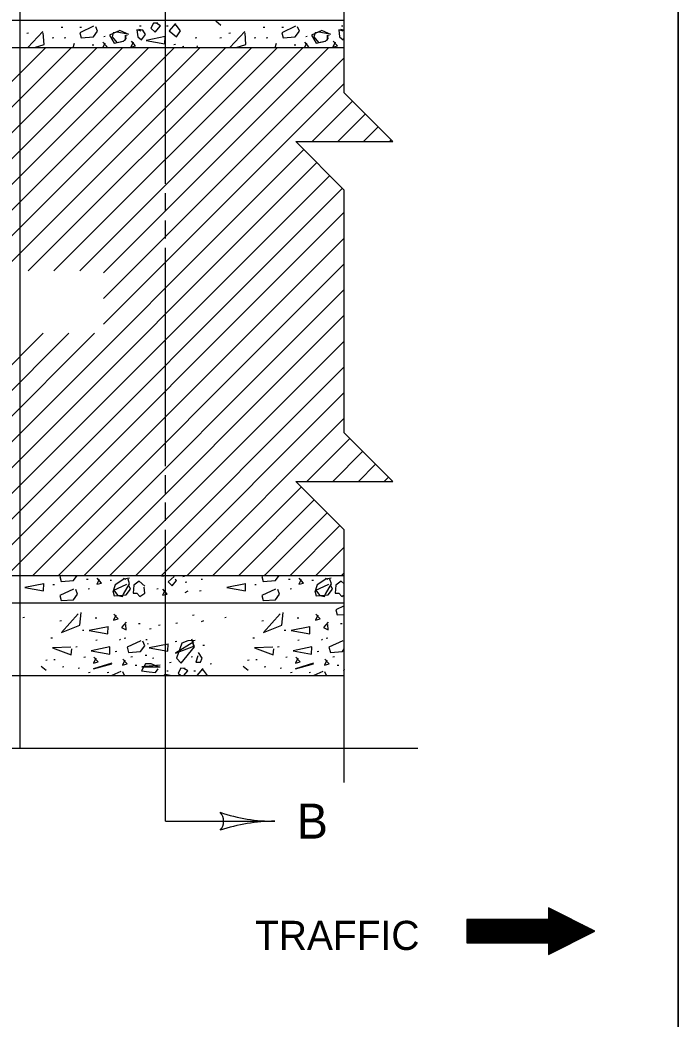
# Model space of a CAD drawing. Extents: x 1007 to 1035.5, y 1000.5 to 1021.5.
# Drawn here: x 1030.98 to 1035.5, y 1011 to 1017.86 of the extents above; entities that cross this region are included whole.
import ezdxf

# ---------------------------------------------------------------- set-up
doc = ezdxf.new("R2010")
doc.units = 0
for name, color, linetype in [('Level 1', 7, 'Continuous'), ('Level 10', 7, 'Continuous'), ('Level 11', 7, 'Continuous')]:
    doc.layers.add(name, color=color, linetype=linetype)

msp = doc.modelspace()

# ---------------------------------------------------------------- linework, layer by layer
at = {"layer": 'Level 1'}
for p, q in [((1030.5438, 1017.8641), (1033.2089, 1017.8641)), ((1029.6246, 1016.1423), (1031.1588, 1017.6766)), ((1029.8014, 1016.1423), (1031.3357, 1017.6766)), ((1029.9783, 1016.1423), (1031.5125, 1017.6766)), ((1030.1549, 1016.1423), (1031.6892, 1017.6766)), ((1030.3318, 1016.1423), (1031.866, 1017.6766)), ((1030.5086, 1016.1423), (1032.0428, 1017.6766)), ((1030.5438, 1017.6766), (1033.2089, 1017.6766)), ((1030.6853, 1016.1423), (1032.2195, 1017.6766)), ((1030.8621, 1016.1423), (1032.3963, 1017.6766)), ((1031.0388, 1016.1423), (1032.573, 1017.6766)), ((1031.2156, 1016.1423), (1032.7498, 1017.6766)), ((1031.3924, 1016.1423), (1032.9267, 1017.6766)), ((1031.5566, 1016.1298), (1033.1033, 1017.6766)), ((1031.5566, 1015.953), (1033.2089, 1017.6053)), ((1031.5566, 1015.7762), (1033.2089, 1017.4285)), ((1032.9878, 1017.0308), (1033.265, 1017.3079)), ((1033.1647, 1017.0308), (1033.3534, 1017.2195)), ((1033.3415, 1017.0308), (1033.4418, 1017.1311)), ((1033.5182, 1017.0308), (1033.5302, 1017.0428)), ((1030.0087, 1014.0516), (1032.9317, 1016.9746)), ((1030.1855, 1014.0516), (1033.0201, 1016.8862)), ((1030.3623, 1014.0516), (1033.1085, 1016.7978)), ((1030.539, 1014.0516), (1033.1968, 1016.7094)), ((1030.7158, 1014.0516), (1033.2089, 1016.5447)), ((1030.8927, 1014.0516), (1033.2089, 1016.3678)), ((1031.0693, 1014.0516), (1033.2089, 1016.1912)), ((1031.2462, 1014.0516), (1033.2089, 1016.0143)), ((1031.423, 1014.0516), (1033.2089, 1015.8375)), ((1029.4783, 1014.0516), (1031.1404, 1015.7137)), ((1029.6552, 1014.0516), (1031.3173, 1015.7137)), ((1029.832, 1014.0516), (1031.4941, 1015.7137)), ((1031.5997, 1014.0516), (1033.2089, 1015.6608)), ((1031.7765, 1014.0516), (1033.2089, 1015.484)), ((1031.9533, 1014.0516), (1033.2089, 1015.3072)), ((1032.13, 1014.0516), (1033.2089, 1015.1305)), ((1032.9527, 1014.6974), (1033.2474, 1014.9922)), ((1033.1295, 1014.6974), (1033.3358, 1014.9038)), ((1033.3062, 1014.6974), (1033.4242, 1014.8154)), ((1033.483, 1014.6974), (1033.5126, 1014.727)), ((1032.3068, 1014.0516), (1032.9141, 1014.6588)), ((1032.4837, 1014.0516), (1033.0025, 1014.5704)), ((1032.6603, 1014.0516), (1033.0908, 1014.4821)), ((1032.8372, 1014.0516), (1033.1793, 1014.3937)), ((1033.014, 1014.0516), (1033.2089, 1014.2465)), ((1025.6478, 1014.0516), (1033.2089, 1014.0516)), ((1033.1907, 1014.0516), (1033.2089, 1014.0698)), ((1025.6478, 1013.8641), (1033.2089, 1013.8641)), ((1025.6478, 1013.3641), (1033.2089, 1013.3641)), ((1031.9823, 1012.3641), (1032.7323, 1012.3641))]:
    msp.add_line(p, q, dxfattribs=at)
for points in [[(1033.2089, 1016.1974), (1033.2089, 1016.6974), (1032.8756, 1017.0308), (1033.5423, 1017.0308), (1033.2089, 1017.3641), (1033.2089, 1019.0562)], [(1031.9823, 1016.7391), (1031.9823, 1018.2391)], [(1031.2766, 1017.8131), (1031.2659, 1017.8118)], [(1031.4873, 1017.8212), (1031.3927, 1017.7772), (1031.402, 1017.7425), (1031.486, 1017.7492), (1031.514, 1017.7878), (1031.502, 1017.8185)], [(1031.4043, 1017.8131), (1031.3936, 1017.8118)], [(1031.7288, 1017.766), (1031.6688, 1017.7913), (1031.5968, 1017.7593), (1031.6288, 1017.7047), (1031.6928, 1017.718), (1031.7115, 1017.7367), (1031.7062, 1017.7607)], [(1031.8142, 1017.7887), (1031.7848, 1017.7967), (1031.7902, 1017.7487), (1031.8155, 1017.7287), (1031.8448, 1017.766), (1031.8248, 1017.794), (1031.7955, 1017.7993)], [(1031.8133, 1017.8229), (1031.8026, 1017.8216)], [(1031.9288, 1017.842), (1031.8995, 1017.8433), (1031.8808, 1017.8087), (1031.9102, 1017.782), (1031.9475, 1017.8247), (1031.9208, 1017.8407)], [(1031.9998, 1017.8229), (1031.9892, 1017.8216)], [(1032.0502, 1017.8407), (1032.0075, 1017.79), (1032.0568, 1017.75), (1032.0835, 1017.79), (1032.0542, 1017.8287), (1032.0395, 1017.8287)], [(1032.3606, 1017.8273), (1032.3273, 1017.8553)], [(1032.6632, 1017.8131), (1032.6525, 1017.8118)], [(1032.8739, 1017.8212), (1032.7793, 1017.7772), (1032.7886, 1017.7425), (1032.8726, 1017.7492), (1032.9006, 1017.7878), (1032.8886, 1017.8185)], [(1032.7908, 1017.8131), (1032.7802, 1017.8118)], [(1033.1154, 1017.766), (1033.0553, 1017.7913), (1032.9833, 1017.7593), (1033.0153, 1017.7047), (1033.0794, 1017.718), (1033.0981, 1017.7367), (1033.0928, 1017.7607)], [(1033.2008, 1017.7887), (1033.1714, 1017.7967)], [(1033.1714, 1017.7967), (1033.1768, 1017.7487)], [(1033.2089, 1017.7945), (1033.1821, 1017.7993)], [(1033.1998, 1017.8229), (1033.1892, 1017.8216)], [(1031.041, 1017.7738), (1031.0303, 1017.7725)], [(1031.1393, 1017.786), (1031.0357, 1017.6766)], [(1031.1473, 1017.6953), (1031.1407, 1017.7753)], [(1031.2144, 1017.7411), (1031.2038, 1017.7398)], [(1031.2963, 1017.7411), (1031.2856, 1017.7398)], [(1031.5678, 1017.7509), (1031.5572, 1017.7496)], [(1031.7208, 1017.7673), (1031.6501, 1017.7807), (1031.6221, 1017.7767), (1031.6141, 1017.75), (1031.6461, 1017.71), (1031.6902, 1017.718), (1031.7062, 1017.7273), (1031.7062, 1017.7607)], [(1031.7128, 1017.7607), (1031.7182, 1017.7567)], [(1031.7601, 1017.7115), (1031.7441, 1017.6782), (1031.7761, 1017.6862), (1031.7468, 1017.7195)], [(1031.9786, 1017.7505), (1031.8493, 1017.7238), (1031.9773, 1017.7012), (1031.9786, 1017.7518)], [(1032.1962, 1017.7411), (1032.1855, 1017.7398)], [(1032.3654, 1017.7411), (1032.3548, 1017.7398)], [(1032.4276, 1017.7738), (1032.4169, 1017.7725)], [(1032.5259, 1017.786), (1032.4223, 1017.6766)], [(1032.5339, 1017.6953), (1032.5273, 1017.7753)], [(1032.601, 1017.7411), (1032.5903, 1017.7398)], [(1032.6828, 1017.7411), (1032.6722, 1017.7398)], [(1032.9544, 1017.7509), (1032.9438, 1017.7496)], [(1033.1074, 1017.7673), (1033.0367, 1017.7807), (1033.0087, 1017.7767), (1033.0007, 1017.75), (1033.0327, 1017.71), (1033.0768, 1017.718), (1033.0928, 1017.7273), (1033.0928, 1017.7607)], [(1033.0994, 1017.7607), (1033.1048, 1017.7567)], [(1033.1467, 1017.7115), (1033.1307, 1017.6782), (1033.1627, 1017.6862), (1033.1333, 1017.7195)], [(1033.1768, 1017.7487), (1033.2021, 1017.7287)], [(1033.2021, 1017.7287), (1033.2089, 1017.7374)], [(1031.0808, 1017.6766), (1031.1473, 1017.6953)], [(1031.3472, 1017.6766), (1031.3568, 1017.706)], [(1031.3728, 1017.6767), (1031.3718, 1017.6766)], [(1031.4893, 1017.692), (1031.4787, 1017.6907)], [(1031.5638, 1017.705), (1031.5501, 1017.6766)], [(1031.5798, 1017.6797), (1031.5504, 1017.713)], [(1031.5674, 1017.6766), (1031.5798, 1017.6797)], [(1032.0489, 1017.6953), (1032.0383, 1017.6939)], [(1032.1078, 1017.6822), (1032.0971, 1017.6808)], [(1032.199, 1017.6766), (1032.2009, 1017.6873)], [(1032.4673, 1017.6766), (1032.5339, 1017.6953)], [(1032.7338, 1017.6766), (1032.7433, 1017.706)], [(1032.7593, 1017.6767), (1032.7583, 1017.6766)], [(1032.8759, 1017.692), (1032.8653, 1017.6907)], [(1032.9503, 1017.705), (1032.9367, 1017.6766)], [(1032.9663, 1017.6797), (1032.937, 1017.713)], [(1032.954, 1017.6766), (1032.9663, 1017.6797)], [(1031.9823, 1016.5516), (1031.9823, 1016.6766)], [(1031.9823, 1016.3641), (1031.9823, 1016.4878)], [(1031.9823, 1014.8016), (1031.9823, 1016.3016)], [(1033.2089, 1012.6312), (1033.2089, 1014.3641), (1032.8756, 1014.6974), (1033.5423, 1014.6974), (1033.2089, 1015.0308), (1033.2089, 1016.1974)], [(1031.9823, 1014.6141), (1031.9823, 1014.7391)], [(1031.9823, 1014.4266), (1031.9823, 1014.5516)], [(1031.9823, 1012.3641), (1031.9823, 1014.3641)], [(1031.2718, 1014.0516), (1031.2558, 1014.0441)], [(1031.2558, 1014.0441), (1031.2651, 1014.0094)], [(1031.2651, 1014.0094), (1031.3491, 1014.0161)], [(1031.3491, 1014.0161), (1031.3748, 1014.0516)], [(1031.4506, 1014.0243), (1031.4399, 1014.023)], [(1031.525, 1014.0243), (1031.509, 1013.9909), (1031.5411, 1013.9989), (1031.5117, 1014.0323)], [(1031.6109, 1014.0178), (1031.6003, 1014.0165)], [(1031.7332, 1014.0321), (1031.6958, 1014.0254), (1031.6358, 1013.9881), (1031.6238, 1013.9521), (1031.6545, 1013.9148), (1031.6865, 1013.9068), (1031.6932, 1013.9228), (1031.7345, 1013.9948), (1031.7238, 1014.0268)], [(1031.6905, 1014.0334), (1031.7092, 1014.0254)], [(1031.8385, 1013.9788), (1031.8012, 1014.0134), (1031.7638, 1013.9841), (1031.7585, 1013.9294), (1031.7852, 1013.9308), (1031.8052, 1013.9068), (1031.8385, 1013.9294), (1031.8345, 1013.9721)], [(1031.9402, 1014.0516), (1031.968, 1014.0467)], [(1031.968, 1014.0467), (1031.9681, 1014.0516)], [(1032.0399, 1014.0441), (1031.9999, 1014.0081), (1032.0266, 1013.9801), (1032.0559, 1014.0161), (1032.0479, 1014.0268)], [(1032.1116, 1014.044), (1032.1009, 1014.0427)], [(1032.236, 1014.0243), (1032.2253, 1014.023)], [(1032.6584, 1014.0516), (1032.6423, 1014.0441)], [(1032.6423, 1014.0441), (1032.6517, 1014.0094)], [(1032.6517, 1014.0094), (1032.7357, 1014.0161)], [(1032.7357, 1014.0161), (1032.7613, 1014.0516)], [(1032.8372, 1014.0243), (1032.8265, 1014.023)], [(1032.9116, 1014.0243), (1032.8956, 1013.9909), (1032.9277, 1013.9989), (1032.8983, 1014.0323)], [(1032.9975, 1014.0178), (1032.9868, 1014.0165)], [(1033.1198, 1014.0321), (1033.0824, 1014.0254), (1033.0224, 1013.9881), (1033.0104, 1013.9521), (1033.0411, 1013.9148), (1033.0731, 1013.9068), (1033.0798, 1013.9228), (1033.1211, 1013.9948), (1033.1104, 1014.0268)], [(1033.0771, 1014.0334), (1033.0958, 1014.0254)], [(1033.1878, 1014.0134), (1033.1504, 1013.9841)], [(1033.2089, 1013.9938), (1033.1878, 1014.0134)], [(1031.1448, 1013.9946), (1031.0153, 1013.9678), (1031.1434, 1013.9452), (1031.1448, 1013.9959)], [(1031.2183, 1013.9883), (1031.2076, 1013.987)], [(1031.3504, 1013.9573), (1031.2558, 1013.9132), (1031.2651, 1013.8785), (1031.3491, 1013.8852), (1031.3771, 1013.9238), (1031.3651, 1013.9546)], [(1031.4604, 1013.9589), (1031.4498, 1013.9576)], [(1031.7137, 1013.9899), (1031.619, 1013.9459), (1031.6283, 1013.9113), (1031.7123, 1013.9179), (1031.7403, 1013.9566), (1031.7283, 1013.9873)], [(1031.9317, 1013.9589), (1031.921, 1013.9576)], [(1031.9767, 1013.949), (1031.9607, 1013.9157), (1031.9927, 1013.9237), (1031.9633, 1013.957)], [(1032.128, 1014.0048), (1032.1173, 1014.0034)], [(1032.1173, 1013.9348), (1032.1359, 1013.9454)], [(1032.2262, 1013.9458), (1032.2155, 1013.9445)], [(1032.5313, 1013.9946), (1032.4019, 1013.9678), (1032.53, 1013.9452), (1032.5313, 1013.9959)], [(1032.6048, 1013.9883), (1032.5942, 1013.987)], [(1032.737, 1013.9573), (1032.6423, 1013.9132), (1032.6517, 1013.8785), (1032.7357, 1013.8852), (1032.7637, 1013.9238), (1032.7517, 1013.9546)], [(1032.847, 1013.9589), (1032.8363, 1013.9576)], [(1033.1003, 1013.9899), (1033.0056, 1013.9459), (1033.0149, 1013.9113), (1033.0989, 1013.9179), (1033.1269, 1013.9566), (1033.1149, 1013.9873)], [(1033.1504, 1013.9841), (1033.1451, 1013.9294)], [(1033.1451, 1013.9294), (1033.1718, 1013.9308)], [(1033.1718, 1013.9308), (1033.1918, 1013.9068)], [(1033.1918, 1013.9068), (1033.2089, 1013.9184)], [(1033.2089, 1013.8426), (1033.1496, 1013.815)], [(1033.1496, 1013.815), (1033.1589, 1013.7803)], [(1031.0121, 1013.7626), (1031.0014, 1013.7613)], [(1031.2673, 1013.7397), (1031.2567, 1013.7383)], [(1031.3811, 1013.7881), (1031.2664, 1013.66), (1031.3931, 1013.7107), (1031.4024, 1013.7974)], [(1031.5095, 1013.7593), (1031.4988, 1013.7579)], [(1031.6396, 1013.7788), (1031.6236, 1013.7455), (1031.6556, 1013.7535), (1031.6263, 1013.7868)], [(1032.1771, 1013.7789), (1032.1664, 1013.7776)], [(1032.2426, 1013.74), (1032.2266, 1013.7333)], [(1032.3987, 1013.7626), (1032.388, 1013.7613)], [(1032.6539, 1013.7397), (1032.6433, 1013.7383)], [(1032.7677, 1013.7881), (1032.653, 1013.66), (1032.7797, 1013.7107), (1032.789, 1013.7974)], [(1032.8961, 1013.7593), (1032.8854, 1013.7579)], [(1033.0262, 1013.7788), (1033.0102, 1013.7455), (1033.0422, 1013.7535), (1033.0128, 1013.7868)], [(1033.1589, 1013.7803), (1033.2089, 1013.7843)], [(1031.4212, 1013.6742), (1031.4105, 1013.6728)], [(1031.5865, 1013.7), (1031.4571, 1013.6733), (1031.5852, 1013.6507), (1031.5865, 1013.7013)], [(1031.7105, 1013.7307), (1031.6785, 1013.6933), (1031.7105, 1013.6773), (1031.7092, 1013.7147)], [(1031.8073, 1013.72), (1031.7966, 1013.7187)], [(1031.8826, 1013.684), (1031.8718, 1013.6827)], [(1031.9448, 1013.7102), (1031.9341, 1013.7088)], [(1032.0625, 1013.7233), (1032.0518, 1013.7219)], [(1032.8078, 1013.6742), (1032.7971, 1013.6728)], [(1032.9731, 1013.7), (1032.8437, 1013.6733), (1032.9718, 1013.6507), (1032.9731, 1013.7013)], [(1033.0971, 1013.7307), (1033.0651, 1013.6933), (1033.0971, 1013.6773), (1033.0958, 1013.7147)], [(1033.1938, 1013.72), (1033.1832, 1013.7187)], [(1031.2052, 1013.6218), (1031.1945, 1013.6205)], [(1031.5128, 1013.6074), (1031.5021, 1013.6061)], [(1031.6718, 1013.6112), (1031.6665, 1013.6072)], [(1031.7091, 1013.6205), (1031.6984, 1013.6192)], [(1031.8118, 1013.6025), (1031.7172, 1013.5584), (1031.7265, 1013.5238), (1031.8105, 1013.5304), (1031.8385, 1013.5691), (1031.8265, 1013.5998)], [(1031.8563, 1013.6107), (1031.8457, 1013.6093)], [(1032.1759, 1013.5965), (1032.0506, 1013.5192), (1032.1759, 1013.5658), (1032.1613, 1013.6152)], [(1032.1839, 1013.6045), (1032.1346, 1013.6032), (1032.0933, 1013.5872), (1032.0559, 1013.4832), (1032.0893, 1013.4485), (1032.1799, 1013.5605), (1032.1639, 1013.6058)], [(1032.5918, 1013.6218), (1032.5811, 1013.6205)], [(1032.8993, 1013.6074), (1032.8887, 1013.6061)], [(1033.0584, 1013.6112), (1033.0531, 1013.6072)], [(1033.0957, 1013.6205), (1033.085, 1013.6192)], [(1033.1984, 1013.6025), (1033.1038, 1013.5584)], [(1031.3318, 1013.5592), (1031.2064, 1013.5538), (1031.3331, 1013.5058), (1031.3384, 1013.5472)], [(1031.3753, 1013.5616), (1031.3647, 1013.5603)], [(1031.5996, 1013.5613), (1031.4703, 1013.5346), (1031.5983, 1013.5119), (1031.5996, 1013.5626)], [(1031.8638, 1013.5805), (1031.8585, 1013.5832)], [(1031.9988, 1013.5809), (1031.8694, 1013.5543), (1031.9975, 1013.5316), (1031.9988, 1013.5823)], [(1032.0593, 1013.5976), (1032.0486, 1013.5963)], [(1032.2491, 1013.5714), (1032.2384, 1013.5701)], [(1032.7183, 1013.5592), (1032.593, 1013.5538), (1032.7197, 1013.5058), (1032.725, 1013.5472)], [(1032.7619, 1013.5616), (1032.7513, 1013.5603)], [(1032.9862, 1013.5613), (1032.8568, 1013.5346), (1032.9848, 1013.5119), (1032.9862, 1013.5626)], [(1033.1038, 1013.5584), (1033.1131, 1013.5238)], [(1033.1971, 1013.5304), (1033.2089, 1013.5468)], [(1031.1692, 1013.47), (1031.1585, 1013.4687)], [(1031.2248, 1013.4733), (1031.2141, 1013.4719)], [(1031.4309, 1013.4896), (1031.4203, 1013.4883)], [(1031.5022, 1013.483), (1031.4862, 1013.4497), (1031.5182, 1013.4577), (1031.4888, 1013.491)], [(1031.6469, 1013.5289), (1031.6363, 1013.5276)], [(1031.7018, 1013.4699), (1031.6858, 1013.4366), (1031.7178, 1013.4446), (1031.6884, 1013.4779)], [(1031.7549, 1013.4929), (1031.7443, 1013.4916)], [(1031.8531, 1013.5028), (1031.8424, 1013.5014)], [(1031.9022, 1013.4831), (1031.8915, 1013.4818)], [(1032.1673, 1013.4929), (1032.1566, 1013.4916)], [(1032.2039, 1013.5005), (1032.1893, 1013.4552), (1032.2213, 1013.4565), (1032.2333, 1013.4832), (1032.2079, 1013.5232)], [(1032.5558, 1013.47), (1032.5451, 1013.4687)], [(1032.6114, 1013.4733), (1032.6007, 1013.4719)], [(1032.8175, 1013.4896), (1032.8068, 1013.4883)], [(1032.8888, 1013.483), (1032.8728, 1013.4497), (1032.9048, 1013.4577), (1032.8754, 1013.491)], [(1033.0335, 1013.5289), (1033.0228, 1013.5276)], [(1033.0883, 1013.4699), (1033.0723, 1013.4366), (1033.1043, 1013.4446), (1033.075, 1013.4779)], [(1033.1131, 1013.5238), (1033.1971, 1013.5304)], [(1033.1415, 1013.4929), (1033.1308, 1013.4916)], [(1031.1611, 1013.3992), (1031.1278, 1013.4272)], [(1031.2837, 1013.4242), (1031.273, 1013.4228)], [(1031.3917, 1013.4143), (1031.381, 1013.413)], [(1031.6118, 1013.4485), (1031.4865, 1013.4112), (1031.6118, 1013.4458)], [(1031.7844, 1013.434), (1031.7737, 1013.4327)], [(1031.9306, 1013.4232), (1031.8839, 1013.4445), (1031.8438, 1013.4445), (1031.8158, 1013.3965), (1031.8692, 1013.3898), (1031.9133, 1013.3845), (1031.9319, 1013.4112)], [(1031.9453, 1013.4352), (1031.8185, 1013.4245), (1031.9439, 1013.4245)], [(1032.0003, 1013.3948), (1031.9897, 1013.3934)], [(1032.02, 1013.4536), (1032.0093, 1013.4523)], [(1032.0866, 1013.4152), (1032.0679, 1013.3805)], [(1032.1159, 1013.4138), (1032.0866, 1013.4152)], [(1032.1062, 1013.3641), (1032.1346, 1013.3965)], [(1032.1346, 1013.3965), (1032.1079, 1013.4125)], [(1032.1869, 1013.3948), (1032.1763, 1013.3934)], [(1032.2373, 1013.4125), (1032.1964, 1013.3641)], [(1032.2413, 1013.4005), (1032.2266, 1013.4005)], [(1032.2688, 1013.3641), (1032.2413, 1013.4005)], [(1032.2982, 1013.4438), (1032.2875, 1013.4425)], [(1032.5477, 1013.3992), (1032.5143, 1013.4272)], [(1032.6703, 1013.4242), (1032.6596, 1013.4228)], [(1032.7783, 1013.4143), (1032.7676, 1013.413)], [(1032.9984, 1013.4485), (1032.8731, 1013.4112), (1032.9984, 1013.4458)], [(1033.171, 1013.434), (1033.1603, 1013.4327)], [(1033.2089, 1013.4077), (1033.2024, 1013.3965)], [(1033.2024, 1013.3965), (1033.2089, 1013.3958)], [(1033.2089, 1013.4248), (1033.2051, 1013.4245)], [(1033.2051, 1013.4245), (1033.2089, 1013.4245)], [(1031.4637, 1013.3849), (1031.453, 1013.3836)], [(1031.5913, 1013.3849), (1031.5807, 1013.3836)], [(1031.6744, 1013.393), (1031.6122, 1013.3641)], [(1031.6993, 1013.3641), (1031.6891, 1013.3903)], [(1031.9881, 1013.3641), (1031.9719, 1013.3685)], [(1031.9719, 1013.3685), (1031.9723, 1013.3641)], [(1032.0119, 1013.3658), (1031.9826, 1013.3712)], [(1032.0132, 1013.3641), (1032.0119, 1013.3658)], [(1032.0679, 1013.3805), (1032.0859, 1013.3641)], [(1032.8503, 1013.3849), (1032.8396, 1013.3836)], [(1032.9779, 1013.3849), (1032.9673, 1013.3836)], [(1033.061, 1013.393), (1032.9988, 1013.3641)], [(1033.0859, 1013.3641), (1033.0757, 1013.3903)], [(1033.7129, 1012.8641), (1028.2794, 1012.8641), (1027.9461, 1012.5308), (1027.9461, 1013.1974), (1027.6128, 1012.8641), (1026.4461, 1012.8641)], [(1034.6103, 1011.7689), (1034.6101, 1011.7689)], [(1034.6263, 1011.7609), (1034.6101, 1011.7609)], [(1034.6423, 1011.7529), (1034.6101, 1011.7529)], [(1034.7709, 1011.6889), (1034.0501, 1011.6889)], [(1034.7789, 1011.6849), (1034.0501, 1011.6849)], [(1034.6584, 1011.7449), (1034.6101, 1011.7449)], [(1034.6745, 1011.7369), (1034.6101, 1011.7369)], [(1034.6907, 1011.7289), (1034.6101, 1011.7289)], [(1034.7067, 1011.7209), (1034.6101, 1011.7209)], [(1034.7227, 1011.7129), (1034.6101, 1011.7129)], [(1034.7388, 1011.7049), (1034.6101, 1011.7049)], [(1034.7548, 1011.6969), (1034.6101, 1011.6969)], [(1034.795, 1011.6769), (1034.0501, 1011.6769)], [(1034.811, 1011.6689), (1034.0501, 1011.6689)], [(1034.8271, 1011.6609), (1034.0501, 1011.6609)], [(1034.8432, 1011.6529), (1034.0501, 1011.6529)], [(1034.8592, 1011.6449), (1034.0501, 1011.6449)], [(1034.8753, 1011.6369), (1034.0501, 1011.6369)], [(1034.8913, 1011.6289), (1034.0501, 1011.6289)], [(1034.9074, 1011.6209), (1034.0501, 1011.6209)], [(1034.9074, 1011.6209), (1034.0501, 1011.6209)], [(1034.9234, 1011.6129), (1034.0501, 1011.6129)], [(1034.9207, 1011.6049), (1034.0501, 1011.6049)], [(1034.9048, 1011.5969), (1034.0501, 1011.5969)], [(1034.8888, 1011.5889), (1034.0501, 1011.5889)], [(1034.8728, 1011.5809), (1034.0501, 1011.5809)], [(1034.857, 1011.5729), (1034.0501, 1011.5729)], [(1034.841, 1011.5649), (1034.0501, 1011.5649)], [(1034.825, 1011.5569), (1034.0501, 1011.5569)], [(1034.8091, 1011.5489), (1034.0501, 1011.5489)], [(1034.7932, 1011.5409), (1034.0501, 1011.5409)], [(1034.7773, 1011.5329), (1034.0501, 1011.5329)], [(1034.7613, 1011.5249), (1034.6101, 1011.5249)], [(1034.7453, 1011.5169), (1034.6101, 1011.5169)], [(1034.7453, 1011.5169), (1034.6101, 1011.5169)], [(1034.7293, 1011.5089), (1034.6101, 1011.5089)], [(1034.7135, 1011.5009), (1034.6101, 1011.5009)], [(1034.6976, 1011.4929), (1034.6101, 1011.4929)], [(1034.6816, 1011.4849), (1034.6101, 1011.4849)], [(1034.6657, 1011.4769), (1034.6101, 1011.4769)], [(1034.6497, 1011.4689), (1034.6101, 1011.4689)], [(1034.6338, 1011.4609), (1034.6101, 1011.4609)], [(1034.6178, 1011.4529), (1034.6101, 1011.4529)]]:
    msp.add_lwpolyline(points, dxfattribs=at)
msp.add_lwpolyline([(1034.9301, 1011.6096), (1034.6101, 1011.769), (1034.6101, 1011.689), (1034.0501, 1011.689), (1034.0501, 1011.529), (1034.6101, 1011.529), (1034.6101, 1011.449)], close=True, dxfattribs=at)
for centre, radius, start, end in [((1032.2867, 1012.3642), 0.0938, 318.7746, 40.89129), ((1032.7323, 1013.536), 1.1719, 251.34716, 269.99389), ((1032.7323, 1011.1922), 1.1719, 90, 108.66878), ((1032.7323, 1011.1922), 1.1719, 89.98778, 90)]:
    msp.add_arc(centre, radius, start, end, dxfattribs=at)
at = {"layer": 'Level 10'}
for p, q in [((1035.5, 1021.5), (1035.5, 1000.5)), ((1030.9823, 1012.8641), (1030.9823, 1018.8641))]:
    msp.add_line(p, q, dxfattribs=at)
at = {"layer": 'Level 11'}
msp.add_lwpolyline([(1007, 1000.5), (1035.5, 1000.5), (1035.5, 1021.5), (1007, 1021.5)], close=True, dxfattribs=at)

# ---------------------------------------------------------------- texts
at = {"layer": 'Level 1'}
for s, height, p in [('B', 0.24, (1032.8823, 1012.2451)), ('TRAFFIC', 0.2, (1032.5958, 1011.4808))]:
    msp.add_text(s, height=height, dxfattribs=at).set_placement(p)

doc.saveas('drawing.dxf')
